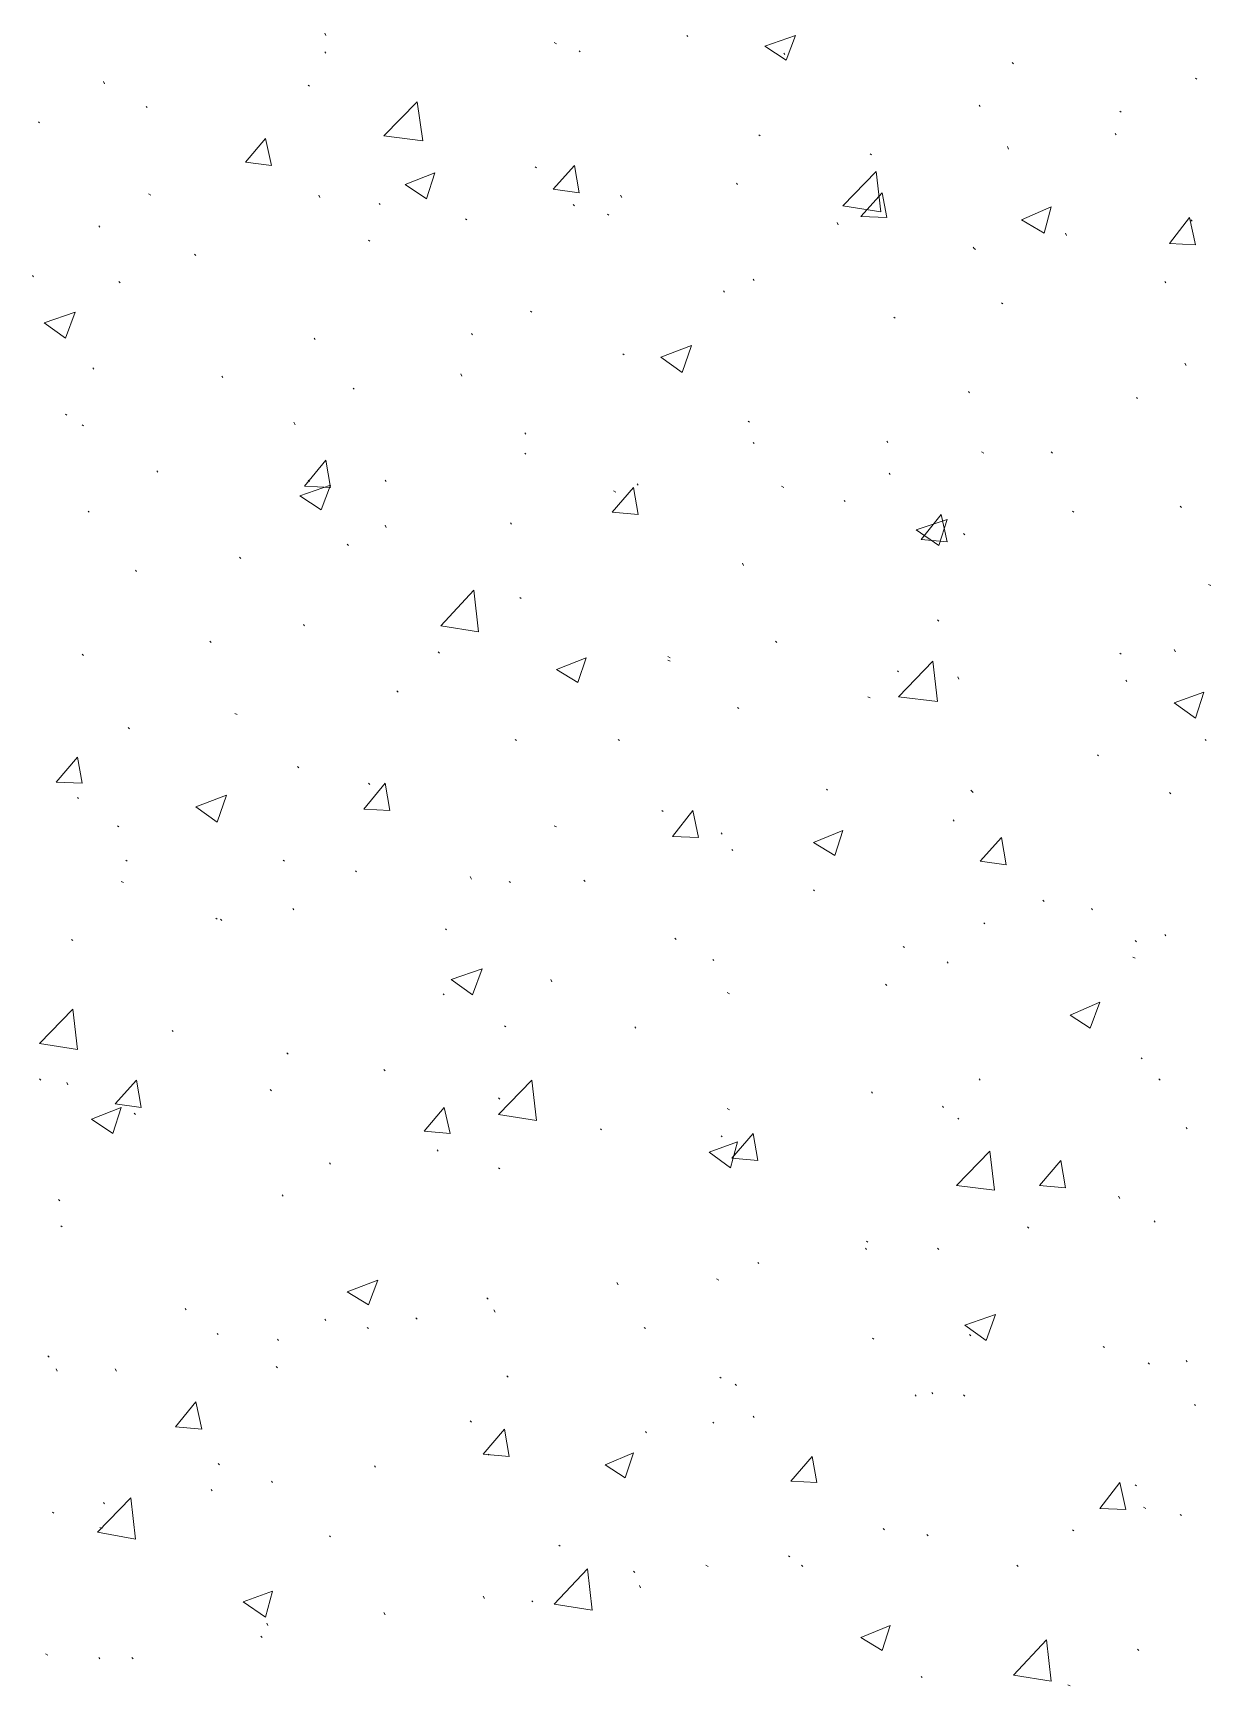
# Model space of a CAD drawing. Header units: millimetres. Extents: x 2928 to 3112, y 1220 to 1280.
# Drawn here: x 2963.701 to 2965.36, y 1257.591 to 1259.919 of the extents above; entities that cross this region are included whole.
import ezdxf

# ---------------------------------------------------------------- set-up
doc = ezdxf.new("R2010")
doc.units = ezdxf.units.MM

msp = doc.modelspace()

# ---------------------------------------------------------------- linework, layer by layer
at = {"color": 92, "linetype": 'Continuous', "lineweight": 13, "true_color": 0x00b800}
for points in [[(2964.11331, 1259.91555), (2964.11164, 1259.91889), (2964.11164, 1259.91889)], [(2964.43831, 1259.90389), (2964.43498, 1259.90555), (2964.43498, 1259.90555)], [(2964.62332, 1259.91389), (2964.62165, 1259.91555), (2964.62165, 1259.91555)], [(2964.73165, 1259.90055), (2964.77499, 1259.91555), (2964.77499, 1259.91555)], [(2964.76165, 1259.88055), (2964.77499, 1259.91555), (2964.77499, 1259.91555)], [(2964.11331, 1259.89055), (2964.11164, 1259.89222), (2964.11164, 1259.89222)], [(2964.47165, 1259.89222), (2964.46998, 1259.89389), (2964.46998, 1259.89389)], [(2964.73165, 1259.90055), (2964.76165, 1259.88055), (2964.76165, 1259.88055)], [(2964.75999, 1259.88889), (2964.75832, 1259.89055), (2964.75832, 1259.89055)], [(2965.08166, 1259.87555), (2965.07999, 1259.87722), (2965.07999, 1259.87722)], [(2963.80164, 1259.84722), (2963.79997, 1259.85055), (2963.79997, 1259.85055)], [(2964.08998, 1259.84389), (2964.08831, 1259.84555), (2964.08831, 1259.84555)], [(2965.33999, 1259.85389), (2965.33833, 1259.85555), (2965.33833, 1259.85555)], [(2963.86164, 1259.81389), (2963.85997, 1259.81555), (2963.85997, 1259.81555)], [(2964.19498, 1259.77389), (2964.24164, 1259.82222), (2964.24164, 1259.82222)], [(2964.24998, 1259.76722), (2964.24164, 1259.82222), (2964.24164, 1259.82222)], [(2965.03499, 1259.81555), (2965.03332, 1259.81722), (2965.03332, 1259.81722)], [(2963.70997, 1259.79222), (2963.7083, 1259.79389), (2963.7083, 1259.79389)], [(2965.23333, 1259.80722), (2965.23166, 1259.80889), (2965.23166, 1259.80889)], [(2963.99997, 1259.73722), (2964.02831, 1259.77055), (2964.02831, 1259.77055)], [(2964.03664, 1259.73222), (2964.02831, 1259.77055), (2964.02831, 1259.77055)], [(2964.19498, 1259.77389), (2964.24998, 1259.76722), (2964.24998, 1259.76722)], [(2964.72498, 1259.77389), (2964.72332, 1259.77555), (2964.72332, 1259.77555)], [(2965.22666, 1259.77555), (2965.22499, 1259.77722), (2965.22499, 1259.77722)], [(2964.88165, 1259.74722), (2964.87999, 1259.74889), (2964.87999, 1259.74889)], [(2965.07499, 1259.75555), (2965.07332, 1259.75889), (2965.07332, 1259.75889)], [(2963.99997, 1259.73722), (2964.03664, 1259.73222), (2964.03664, 1259.73222)], [(2964.22498, 1259.70555), (2964.26665, 1259.72222), (2964.26665, 1259.72222)], [(2964.25498, 1259.68555), (2964.26665, 1259.72222), (2964.26665, 1259.72222)], [(2964.40998, 1259.72888), (2964.40831, 1259.73055), (2964.40831, 1259.73055)], [(2964.43331, 1259.69888), (2964.46331, 1259.73222), (2964.46331, 1259.73222)], [(2964.46998, 1259.69388), (2964.46331, 1259.73222), (2964.46331, 1259.73222)], [(2964.84165, 1259.67555), (2964.88832, 1259.72388), (2964.88832, 1259.72388)], [(2964.89499, 1259.66722), (2964.88832, 1259.72388), (2964.88832, 1259.72388)], [(2964.22498, 1259.70555), (2964.25498, 1259.68555), (2964.25498, 1259.68555)], [(2964.43331, 1259.69888), (2964.46998, 1259.69388), (2964.46998, 1259.69388)], [(2964.69332, 1259.70555), (2964.69165, 1259.70722), (2964.69165, 1259.70722)], [(2964.86665, 1259.66055), (2964.89665, 1259.69388), (2964.89665, 1259.69388)], [(2964.90332, 1259.65888), (2964.89665, 1259.69388), (2964.89665, 1259.69388)], [(2963.86664, 1259.69055), (2963.86331, 1259.69222), (2963.86331, 1259.69222)], [(2964.10498, 1259.68722), (2964.10331, 1259.69055), (2964.10331, 1259.69055)], [(2964.18998, 1259.67722), (2964.18831, 1259.67888), (2964.18831, 1259.67888)], [(2964.46331, 1259.67555), (2964.46165, 1259.67722), (2964.46165, 1259.67722)], [(2964.52998, 1259.68722), (2964.52832, 1259.69055), (2964.52832, 1259.69055)], [(2964.84165, 1259.67555), (2964.89499, 1259.66722), (2964.89499, 1259.66722)], [(2965.09332, 1259.65555), (2965.13499, 1259.67388), (2965.13499, 1259.67388)], [(2965.12499, 1259.63722), (2965.13499, 1259.67388), (2965.13499, 1259.67388)], [(2963.79497, 1259.64555), (2963.7933, 1259.64722), (2963.7933, 1259.64722)], [(2964.31165, 1259.65555), (2964.30998, 1259.65722), (2964.30998, 1259.65722)], [(2964.51165, 1259.66222), (2964.50998, 1259.66388), (2964.50998, 1259.66388)], [(2964.83499, 1259.64888), (2964.83332, 1259.65222), (2964.83332, 1259.65222)], [(2964.86665, 1259.66055), (2964.90332, 1259.65888), (2964.90332, 1259.65888)], [(2965.09332, 1259.65555), (2965.12499, 1259.63722), (2965.12499, 1259.63722)], [(2965.30166, 1259.62222), (2965.32999, 1259.65888), (2965.32999, 1259.65888)], [(2965.33833, 1259.62055), (2965.32999, 1259.65888), (2965.32999, 1259.65888)], [(2965.33333, 1259.65388), (2965.33166, 1259.65555), (2965.33166, 1259.65555)], [(2964.17498, 1259.62555), (2964.17331, 1259.62722), (2964.17331, 1259.62722)], [(2965.15666, 1259.63388), (2965.15499, 1259.63722), (2965.15499, 1259.63722)], [(2963.92997, 1259.60555), (2963.92831, 1259.60722), (2963.92831, 1259.60722)], [(2965.02666, 1259.61555), (2965.02499, 1259.61722), (2965.02499, 1259.61722)], [(2965.02832, 1259.61388), (2965.02666, 1259.61555), (2965.02666, 1259.61555)], [(2965.30166, 1259.62222), (2965.33833, 1259.62055), (2965.33833, 1259.62055)], [(2963.70164, 1259.57555), (2963.69997, 1259.57722), (2963.69997, 1259.57722)], [(2963.82331, 1259.56722), (2963.82164, 1259.56888), (2963.82164, 1259.56888)], [(2964.67498, 1259.55388), (2964.67332, 1259.55555), (2964.67332, 1259.55555)], [(2964.71665, 1259.57055), (2964.71498, 1259.57222), (2964.71498, 1259.57222)], [(2965.29666, 1259.56722), (2965.29499, 1259.56888), (2965.29499, 1259.56888)], [(2965.06666, 1259.53722), (2965.06499, 1259.53888), (2965.06499, 1259.53888)], [(2963.71664, 1259.51055), (2963.75997, 1259.52555), (2963.75997, 1259.52555)], [(2963.71664, 1259.51055), (2963.74664, 1259.48888), (2963.74664, 1259.48888)], [(2963.74664, 1259.48888), (2963.75997, 1259.52555), (2963.75997, 1259.52555)], [(2964.40331, 1259.52555), (2964.40165, 1259.52722), (2964.40165, 1259.52722)], [(2964.91499, 1259.51722), (2964.91332, 1259.51888), (2964.91332, 1259.51888)], [(2964.09831, 1259.48721), (2964.09664, 1259.48888), (2964.09664, 1259.48888)], [(2964.31998, 1259.49388), (2964.31831, 1259.49555), (2964.31831, 1259.49555)], [(2964.53332, 1259.46555), (2964.53165, 1259.46721), (2964.53165, 1259.46721)], [(2964.58498, 1259.46221), (2964.62832, 1259.47888), (2964.62832, 1259.47888)], [(2964.58498, 1259.46221), (2964.61498, 1259.44055), (2964.61498, 1259.44055)], [(2964.61498, 1259.44055), (2964.62832, 1259.47888), (2964.62832, 1259.47888)], [(2963.78664, 1259.44555), (2963.78497, 1259.44721), (2963.78497, 1259.44721)], [(2964.30498, 1259.43555), (2964.30331, 1259.43888), (2964.30331, 1259.43888)], [(2965.32499, 1259.45055), (2965.32333, 1259.45388), (2965.32333, 1259.45388)], [(2963.96831, 1259.43388), (2963.96664, 1259.43555), (2963.96664, 1259.43555)], [(2964.15331, 1259.41721), (2964.15164, 1259.41888), (2964.15164, 1259.41888)], [(2965.01999, 1259.41221), (2965.01832, 1259.41388), (2965.01832, 1259.41388)], [(2965.25666, 1259.40388), (2965.25499, 1259.40555), (2965.25499, 1259.40555)], [(2963.7483, 1259.38055), (2963.74664, 1259.38221), (2963.74664, 1259.38221)], [(2963.77164, 1259.36555), (2963.76997, 1259.36721), (2963.76997, 1259.36721)], [(2964.06998, 1259.36721), (2964.06831, 1259.37055), (2964.06831, 1259.37055)], [(2964.70998, 1259.37055), (2964.70832, 1259.37221), (2964.70832, 1259.37221)], [(2964.39498, 1259.35388), (2964.39331, 1259.35555), (2964.39331, 1259.35555)], [(2964.90499, 1259.34221), (2964.90332, 1259.34388), (2964.90332, 1259.34388)], [(2964.39498, 1259.32555), (2964.39331, 1259.32721), (2964.39331, 1259.32721)], [(2964.71665, 1259.34055), (2964.71498, 1259.34221), (2964.71498, 1259.34221)], [(2965.03999, 1259.32721), (2965.03666, 1259.32888), (2965.03666, 1259.32888)], [(2965.13666, 1259.32721), (2965.13499, 1259.32888), (2965.13499, 1259.32888)], [(2963.87664, 1259.30055), (2963.87497, 1259.30221), (2963.87497, 1259.30221)], [(2964.08331, 1259.28055), (2964.11331, 1259.31721), (2964.11331, 1259.31721)], [(2964.11998, 1259.27888), (2964.11331, 1259.31721), (2964.11331, 1259.31721)], [(2964.90832, 1259.29721), (2964.90665, 1259.29888), (2964.90665, 1259.29888)], [(2964.07664, 1259.26721), (2964.11998, 1259.28221), (2964.11998, 1259.28221)], [(2964.08331, 1259.28055), (2964.11998, 1259.27888), (2964.11998, 1259.27888)], [(2964.08998, 1259.28721), (2964.08831, 1259.28888), (2964.08831, 1259.28888)], [(2964.10664, 1259.24721), (2964.11998, 1259.28221), (2964.11998, 1259.28221)], [(2964.19831, 1259.28721), (2964.19664, 1259.28888), (2964.19664, 1259.28888)], [(2964.51665, 1259.24388), (2964.54665, 1259.27888), (2964.54665, 1259.27888)], [(2964.52165, 1259.27221), (2964.51832, 1259.27388), (2964.51832, 1259.27388)], [(2964.55332, 1259.24054), (2964.54665, 1259.27888), (2964.54665, 1259.27888)], [(2964.55332, 1259.28221), (2964.55165, 1259.28388), (2964.55165, 1259.28388)], [(2964.75832, 1259.27888), (2964.75499, 1259.28055), (2964.75499, 1259.28055)], [(2964.07664, 1259.26721), (2964.10664, 1259.24721), (2964.10664, 1259.24721)], [(2964.84499, 1259.25888), (2964.84332, 1259.26054), (2964.84332, 1259.26054)], [(2965.31833, 1259.25054), (2965.31666, 1259.25221), (2965.31666, 1259.25221)], [(2963.77997, 1259.24388), (2963.7783, 1259.24554), (2963.7783, 1259.24554)], [(2964.37498, 1259.22721), (2964.37331, 1259.22888), (2964.37331, 1259.22888)], [(2964.51665, 1259.24388), (2964.55332, 1259.24054), (2964.55332, 1259.24054)], [(2964.94499, 1259.21888), (2964.98832, 1259.23388), (2964.98832, 1259.23388)], [(2964.95165, 1259.20554), (2964.97999, 1259.24054), (2964.97999, 1259.24054)], [(2964.97666, 1259.19721), (2964.98832, 1259.23388), (2964.98832, 1259.23388)], [(2964.98832, 1259.20221), (2964.97999, 1259.24054), (2964.97999, 1259.24054)], [(2965.16666, 1259.24388), (2965.16499, 1259.24554), (2965.16499, 1259.24554)], [(2964.19831, 1259.22221), (2964.19664, 1259.22554), (2964.19664, 1259.22554)], [(2964.94499, 1259.21888), (2964.97666, 1259.19721), (2964.97666, 1259.19721)], [(2964.95165, 1259.20554), (2964.98832, 1259.20221), (2964.98832, 1259.20221)], [(2965.01332, 1259.21221), (2965.01166, 1259.21388), (2965.01166, 1259.21388)], [(2964.14498, 1259.19721), (2964.14331, 1259.19888), (2964.14331, 1259.19888)], [(2963.84664, 1259.16054), (2963.84497, 1259.16221), (2963.84497, 1259.16221)], [(2963.99331, 1259.17888), (2963.99164, 1259.18054), (2963.99164, 1259.18054)], [(2964.70165, 1259.16888), (2964.69998, 1259.17221), (2964.69998, 1259.17221)], [(2965.35999, 1259.14054), (2965.35666, 1259.14221), (2965.35666, 1259.14221)], [(2964.27498, 1259.08388), (2964.32165, 1259.13388), (2964.32165, 1259.13388)], [(2964.32831, 1259.07554), (2964.32165, 1259.13388), (2964.32165, 1259.13388)], [(2964.38831, 1259.12221), (2964.38665, 1259.12388), (2964.38665, 1259.12388)], [(2964.97666, 1259.09054), (2964.97499, 1259.09221), (2964.97499, 1259.09221)], [(2964.08331, 1259.08388), (2964.08164, 1259.08554), (2964.08164, 1259.08554)], [(2964.27498, 1259.08388), (2964.32831, 1259.07554), (2964.32831, 1259.07554)], [(2963.77164, 1259.04221), (2963.76997, 1259.04388), (2963.76997, 1259.04388)], [(2963.95164, 1259.06054), (2963.94997, 1259.06221), (2963.94997, 1259.06221)], [(2964.27331, 1259.04554), (2964.27165, 1259.04721), (2964.27165, 1259.04721)], [(2964.74832, 1259.06054), (2964.74665, 1259.06221), (2964.74665, 1259.06221)], [(2965.23333, 1259.04388), (2965.23166, 1259.04554), (2965.23166, 1259.04554)], [(2965.30999, 1259.04721), (2965.30833, 1259.05054), (2965.30833, 1259.05054)], [(2964.43831, 1259.02221), (2964.47998, 1259.03888), (2964.47998, 1259.03888)], [(2964.43831, 1259.02221), (2964.46831, 1259.00387), (2964.46831, 1259.00387)], [(2964.46831, 1259.00387), (2964.47998, 1259.03888), (2964.47998, 1259.03888)], [(2964.59832, 1259.03888), (2964.59498, 1259.04054), (2964.59498, 1259.04054)], [(2964.59832, 1259.03388), (2964.59498, 1259.03554), (2964.59498, 1259.03554)], [(2964.91999, 1259.01887), (2964.91832, 1259.02054), (2964.91832, 1259.02054)], [(2964.91999, 1258.98387), (2964.96832, 1259.03388), (2964.96832, 1259.03388)], [(2964.97499, 1258.97721), (2964.96832, 1259.03388), (2964.96832, 1259.03388)], [(2965.00499, 1259.00887), (2965.00332, 1259.01221), (2965.00332, 1259.01221)], [(2965.24166, 1259.00554), (2965.23999, 1259.00721), (2965.23999, 1259.00721)], [(2964.21498, 1258.99054), (2964.21331, 1258.99221), (2964.21331, 1258.99221)], [(2964.87999, 1258.98221), (2964.87665, 1258.98387), (2964.87665, 1258.98387)], [(2964.91999, 1258.98387), (2964.97499, 1258.97721), (2964.97499, 1258.97721)], [(2965.30833, 1258.97554), (2965.34999, 1258.99054), (2965.34999, 1258.99054)], [(2965.30833, 1258.97554), (2965.33833, 1258.95387), (2965.33833, 1258.95387)], [(2965.33833, 1258.95387), (2965.34999, 1258.99054), (2965.34999, 1258.99054)], [(2963.98831, 1258.95887), (2963.98497, 1258.96054), (2963.98497, 1258.96054)], [(2964.69498, 1258.96721), (2964.69332, 1258.96887), (2964.69332, 1258.96887)], [(2963.83664, 1258.93887), (2963.83497, 1258.94054), (2963.83497, 1258.94054)], [(2964.38165, 1258.92221), (2964.37998, 1258.92387), (2964.37998, 1258.92387)], [(2964.52665, 1258.92221), (2964.52498, 1258.92387), (2964.52498, 1258.92387)], [(2965.20166, 1258.90054), (2965.19999, 1258.90221), (2965.19999, 1258.90221)], [(2965.35333, 1258.92221), (2965.35166, 1258.92387), (2965.35166, 1258.92387)], [(2963.7333, 1258.86387), (2963.7633, 1258.89887), (2963.7633, 1258.89887)], [(2963.76997, 1258.86221), (2963.7633, 1258.89887), (2963.7633, 1258.89887)], [(2964.07498, 1258.88387), (2964.07331, 1258.88554), (2964.07331, 1258.88554)], [(2963.7333, 1258.86387), (2963.76997, 1258.86221), (2963.76997, 1258.86221)], [(2964.16664, 1258.82554), (2964.19664, 1258.86221), (2964.19664, 1258.86221)], [(2964.17498, 1258.86054), (2964.17331, 1258.86221), (2964.17331, 1258.86221)], [(2964.20331, 1258.82387), (2964.19664, 1258.86221), (2964.19664, 1258.86221)], [(2963.76497, 1258.84054), (2963.7633, 1258.84221), (2963.7633, 1258.84221)], [(2963.92997, 1258.82887), (2963.97331, 1258.84554), (2963.97331, 1258.84554)], [(2963.95997, 1258.80721), (2963.97331, 1258.84554), (2963.97331, 1258.84554)], [(2964.81999, 1258.85221), (2964.81832, 1258.85387), (2964.81832, 1258.85387)], [(2965.02499, 1258.84887), (2965.02166, 1258.85221), (2965.02166, 1258.85221)], [(2965.30333, 1258.84721), (2965.30166, 1258.84887), (2965.30166, 1258.84887)], [(2963.92997, 1258.82887), (2963.95997, 1258.80721), (2963.95997, 1258.80721)], [(2964.16664, 1258.82554), (2964.20331, 1258.82387), (2964.20331, 1258.82387)], [(2964.58832, 1258.82221), (2964.58665, 1258.82387), (2964.58665, 1258.82387)], [(2964.60165, 1258.7872), (2964.62998, 1258.82387), (2964.62998, 1258.82387)], [(2964.63832, 1258.78554), (2964.62998, 1258.82387), (2964.62998, 1258.82387)], [(2964.99832, 1258.80887), (2964.99666, 1258.81054), (2964.99666, 1258.81054)], [(2963.82164, 1258.80054), (2963.81997, 1258.80221), (2963.81997, 1258.80221)], [(2964.43831, 1258.80054), (2964.43498, 1258.80221), (2964.43498, 1258.80221)], [(2964.60165, 1258.7872), (2964.63832, 1258.78554), (2964.63832, 1258.78554)], [(2964.67165, 1258.79054), (2964.66998, 1258.7922), (2964.66998, 1258.7922)], [(2964.79999, 1258.77887), (2964.84165, 1258.79554), (2964.84165, 1258.79554)], [(2964.82999, 1258.76054), (2964.84165, 1258.79554), (2964.84165, 1258.79554)], [(2965.03499, 1258.7522), (2965.06499, 1258.78554), (2965.06499, 1258.78554)], [(2965.07166, 1258.7472), (2965.06499, 1258.78554), (2965.06499, 1258.78554)], [(2964.68665, 1258.7672), (2964.68498, 1258.76887), (2964.68498, 1258.76887)], [(2964.79999, 1258.77887), (2964.82999, 1258.76054), (2964.82999, 1258.76054)], [(2963.83331, 1258.7522), (2963.83164, 1258.75387), (2963.83164, 1258.75387)], [(2964.05498, 1258.7522), (2964.05331, 1258.75387), (2964.05331, 1258.75387)], [(2964.15664, 1258.7372), (2964.15498, 1258.73887), (2964.15498, 1258.73887)], [(2965.03499, 1258.7522), (2965.07166, 1258.7472), (2965.07166, 1258.7472)], [(2963.82831, 1258.7222), (2963.82497, 1258.72387), (2963.82497, 1258.72387)], [(2964.31831, 1258.7272), (2964.31665, 1258.73054), (2964.31665, 1258.73054)], [(2964.37331, 1258.7222), (2964.37165, 1258.72387), (2964.37165, 1258.72387)], [(2964.47831, 1258.72387), (2964.47665, 1258.72554), (2964.47665, 1258.72554)], [(2964.80165, 1258.71054), (2964.79999, 1258.7122), (2964.79999, 1258.7122)], [(2965.12499, 1258.69554), (2965.12332, 1258.6972), (2965.12332, 1258.6972)], [(2963.95997, 1258.67054), (2963.95831, 1258.6722), (2963.95831, 1258.6722)], [(2963.96664, 1258.66887), (2963.96497, 1258.67054), (2963.96497, 1258.67054)], [(2964.06831, 1258.68387), (2964.06664, 1258.68554), (2964.06664, 1258.68554)], [(2965.19332, 1258.68387), (2965.19166, 1258.68554), (2965.19166, 1258.68554)], [(2964.28331, 1258.65554), (2964.28165, 1258.6572), (2964.28165, 1258.6572)], [(2965.04166, 1258.66387), (2965.03999, 1258.66554), (2965.03999, 1258.66554)], [(2965.29666, 1258.6472), (2965.29499, 1258.64887), (2965.29499, 1258.64887)], [(2963.75664, 1258.64054), (2963.75497, 1258.6422), (2963.75497, 1258.6422)], [(2964.60665, 1258.6422), (2964.60498, 1258.64387), (2964.60498, 1258.64387)], [(2964.92832, 1258.63054), (2964.92665, 1258.6322), (2964.92665, 1258.6322)], [(2965.25499, 1258.63887), (2965.25333, 1258.64054), (2965.25333, 1258.64054)], [(2964.28998, 1258.58554), (2964.33331, 1258.60054), (2964.33331, 1258.60054)], [(2964.31998, 1258.56387), (2964.33331, 1258.60054), (2964.33331, 1258.60054)], [(2964.65998, 1258.6122), (2964.65832, 1258.61387), (2964.65832, 1258.61387)], [(2964.98999, 1258.60887), (2964.98832, 1258.61054), (2964.98832, 1258.61054)], [(2965.25333, 1258.61554), (2965.24999, 1258.6172), (2965.24999, 1258.6172)], [(2964.28998, 1258.58554), (2964.31998, 1258.56387), (2964.31998, 1258.56387)], [(2964.43165, 1258.5822), (2964.42998, 1258.58554), (2964.42998, 1258.58554)], [(2964.90332, 1258.5772), (2964.90165, 1258.57887), (2964.90165, 1258.57887)], [(2964.27998, 1258.56387), (2964.27831, 1258.56554), (2964.27831, 1258.56554)], [(2964.68165, 1258.56554), (2964.67832, 1258.5672), (2964.67832, 1258.5672)], [(2965.16166, 1258.53553), (2965.20333, 1258.55387), (2965.20333, 1258.55387)], [(2965.18999, 1258.5172), (2965.20333, 1258.55387), (2965.20333, 1258.55387)], [(2963.70997, 1258.49553), (2963.75664, 1258.54387), (2963.75664, 1258.54387)], [(2963.7633, 1258.4872), (2963.75664, 1258.54387), (2963.75664, 1258.54387)], [(2965.16166, 1258.53553), (2965.18999, 1258.5172), (2965.18999, 1258.5172)], [(2963.89831, 1258.5122), (2963.89664, 1258.51387), (2963.89664, 1258.51387)], [(2964.36665, 1258.51887), (2964.36498, 1258.52053), (2964.36498, 1258.52053)], [(2964.54998, 1258.5172), (2964.54832, 1258.51887), (2964.54832, 1258.51887)], [(2963.70997, 1258.49553), (2963.7633, 1258.4872), (2963.7633, 1258.4872)], [(2964.05998, 1258.48053), (2964.05831, 1258.4822), (2964.05831, 1258.4822)], [(2964.19664, 1258.4572), (2964.19498, 1258.45887), (2964.19498, 1258.45887)], [(2965.26333, 1258.47387), (2965.26166, 1258.47553), (2965.26166, 1258.47553)], [(2963.71164, 1258.44387), (2963.70997, 1258.44553), (2963.70997, 1258.44553)], [(2963.74997, 1258.4372), (2963.7483, 1258.44053), (2963.7483, 1258.44053)], [(2963.81664, 1258.41053), (2963.84664, 1258.44387), (2963.84664, 1258.44387)], [(2963.85331, 1258.40553), (2963.84664, 1258.44387), (2963.84664, 1258.44387)], [(2964.35665, 1258.39553), (2964.40331, 1258.44387), (2964.40331, 1258.44387)], [(2964.40998, 1258.3872), (2964.40331, 1258.44387), (2964.40331, 1258.44387)], [(2965.03499, 1258.44387), (2965.03332, 1258.44553), (2965.03332, 1258.44553)], [(2965.28833, 1258.44387), (2965.28666, 1258.44553), (2965.28666, 1258.44553)], [(2964.03664, 1258.42887), (2964.03498, 1258.43053), (2964.03498, 1258.43053)], [(2964.35831, 1258.4172), (2964.35665, 1258.41887), (2964.35665, 1258.41887)], [(2964.88332, 1258.42553), (2964.88165, 1258.4272), (2964.88165, 1258.4272)], [(2963.7833, 1258.38887), (2963.82497, 1258.40553), (2963.82497, 1258.40553)], [(2963.81331, 1258.36887), (2963.82497, 1258.40553), (2963.82497, 1258.40553)], [(2963.81664, 1258.41053), (2963.85331, 1258.40553), (2963.85331, 1258.40553)], [(2963.84497, 1258.39553), (2963.84331, 1258.3972), (2963.84331, 1258.3972)], [(2964.25164, 1258.3722), (2964.27998, 1258.40553), (2964.27998, 1258.40553)], [(2964.28831, 1258.36887), (2964.27998, 1258.40553), (2964.27998, 1258.40553)], [(2964.35665, 1258.39553), (2964.40998, 1258.3872), (2964.40998, 1258.3872)], [(2964.68165, 1258.4022), (2964.67832, 1258.40387), (2964.67832, 1258.40387)], [(2964.98332, 1258.40553), (2964.98166, 1258.4072), (2964.98166, 1258.4072)], [(2965.00499, 1258.38887), (2965.00332, 1258.39053), (2965.00332, 1258.39053)], [(2963.7833, 1258.38887), (2963.81331, 1258.36887), (2963.81331, 1258.36887)], [(2964.25164, 1258.3722), (2964.28831, 1258.36887), (2964.28831, 1258.36887)], [(2964.50165, 1258.37387), (2964.49998, 1258.37553), (2964.49998, 1258.37553)], [(2964.68498, 1258.33387), (2964.71498, 1258.36887), (2964.71498, 1258.36887)], [(2964.72165, 1258.33053), (2964.71498, 1258.36887), (2964.71498, 1258.36887)], [(2965.32666, 1258.37553), (2965.32499, 1258.3772), (2965.32499, 1258.3772)], [(2964.27165, 1258.34387), (2964.26998, 1258.34553), (2964.26998, 1258.34553)], [(2964.65332, 1258.3422), (2964.69332, 1258.3572), (2964.69332, 1258.3572)], [(2964.67165, 1258.36387), (2964.66998, 1258.36553), (2964.66998, 1258.36553)], [(2964.68332, 1258.32053), (2964.69332, 1258.3572), (2964.69332, 1258.3572)], [(2965.00166, 1258.29553), (2965.04832, 1258.34387), (2965.04832, 1258.34387)], [(2965.05499, 1258.28886), (2965.04832, 1258.34387), (2965.04832, 1258.34387)], [(2964.11998, 1258.32553), (2964.11831, 1258.3272), (2964.11831, 1258.3272)], [(2964.35831, 1258.31886), (2964.35665, 1258.32053), (2964.35665, 1258.32053)], [(2964.65332, 1258.3422), (2964.68332, 1258.32053), (2964.68332, 1258.32053)], [(2964.68498, 1258.33387), (2964.72165, 1258.33053), (2964.72165, 1258.33053)], [(2965.11832, 1258.29553), (2965.14832, 1258.33053), (2965.14832, 1258.33053)], [(2965.15499, 1258.2922), (2965.14832, 1258.33053), (2965.14832, 1258.33053)], [(2963.7383, 1258.27386), (2963.73664, 1258.27553), (2963.73664, 1258.27553)], [(2964.05331, 1258.28053), (2964.05164, 1258.2822), (2964.05164, 1258.2822)], [(2965.00166, 1258.29553), (2965.05499, 1258.28886), (2965.05499, 1258.28886)], [(2965.11832, 1258.29553), (2965.15499, 1258.2922), (2965.15499, 1258.2922)], [(2965.23166, 1258.2772), (2965.22999, 1258.28053), (2965.22999, 1258.28053)], [(2963.74164, 1258.2372), (2963.73997, 1258.23886), (2963.73997, 1258.23886)], [(2965.10332, 1258.23553), (2965.10166, 1258.2372), (2965.10166, 1258.2372)], [(2965.28166, 1258.24386), (2965.27999, 1258.24553), (2965.27999, 1258.24553)], [(2964.87499, 1258.20553), (2964.87332, 1258.2072), (2964.87332, 1258.2072)], [(2964.87665, 1258.21553), (2964.87499, 1258.2172), (2964.87499, 1258.2172)], [(2964.97666, 1258.20553), (2964.97499, 1258.2072), (2964.97499, 1258.2072)], [(2964.72332, 1258.18553), (2964.72165, 1258.1872), (2964.72165, 1258.1872)], [(2964.14331, 1258.14553), (2964.18664, 1258.1622), (2964.18664, 1258.1622)], [(2964.17331, 1258.1272), (2964.18664, 1258.1622), (2964.18664, 1258.1622)], [(2964.52498, 1258.15553), (2964.52332, 1258.15886), (2964.52332, 1258.15886)], [(2964.66665, 1258.1622), (2964.66332, 1258.16386), (2964.66332, 1258.16386)], [(2964.14331, 1258.14553), (2964.17331, 1258.1272), (2964.17331, 1258.1272)], [(2964.34165, 1258.13553), (2964.33998, 1258.1372), (2964.33998, 1258.1372)], [(2963.91664, 1258.12053), (2963.91497, 1258.1222), (2963.91497, 1258.1222)], [(2964.35165, 1258.1172), (2964.34998, 1258.12053), (2964.34998, 1258.12053)], [(2965.01332, 1258.09886), (2965.05666, 1258.11386), (2965.05666, 1258.11386)], [(2965.04332, 1258.07719), (2965.05666, 1258.11386), (2965.05666, 1258.11386)], [(2963.96164, 1258.08553), (2963.95997, 1258.08719), (2963.95997, 1258.08719)], [(2964.11331, 1258.10553), (2964.11164, 1258.1072), (2964.11164, 1258.1072)], [(2964.17331, 1258.09386), (2964.17164, 1258.09553), (2964.17164, 1258.09553)], [(2964.24164, 1258.1072), (2964.23998, 1258.10886), (2964.23998, 1258.10886)], [(2964.56332, 1258.09386), (2964.56165, 1258.09553), (2964.56165, 1258.09553)], [(2965.01332, 1258.09886), (2965.04332, 1258.07719), (2965.04332, 1258.07719)], [(2964.04664, 1258.07719), (2964.04498, 1258.07886), (2964.04498, 1258.07886)], [(2964.88499, 1258.07886), (2964.88332, 1258.08053), (2964.88332, 1258.08053)], [(2965.02166, 1258.08386), (2965.01999, 1258.08553), (2965.01999, 1258.08553)], [(2965.20999, 1258.06719), (2965.20833, 1258.06886), (2965.20833, 1258.06886)], [(2963.7233, 1258.05386), (2963.72164, 1258.05553), (2963.72164, 1258.05553)], [(2964.04498, 1258.03886), (2964.04331, 1258.04053), (2964.04331, 1258.04053)], [(2965.27333, 1258.04386), (2965.27166, 1258.04553), (2965.27166, 1258.04553)], [(2965.32666, 1258.04719), (2965.32499, 1258.04886), (2965.32499, 1258.04886)], [(2963.73497, 1258.03386), (2963.7333, 1258.03719), (2963.7333, 1258.03719)], [(2963.81831, 1258.03386), (2963.81664, 1258.03719), (2963.81664, 1258.03719)], [(2964.36998, 1258.02553), (2964.36831, 1258.02719), (2964.36831, 1258.02719)], [(2964.66998, 1258.02386), (2964.66832, 1258.02553), (2964.66832, 1258.02553)], [(2964.69165, 1258.01386), (2964.68998, 1258.01553), (2964.68998, 1258.01553)], [(2964.94499, 1257.99886), (2964.94332, 1258.00053), (2964.94332, 1258.00053)], [(2964.96832, 1258.00219), (2964.96666, 1258.00386), (2964.96666, 1258.00386)], [(2965.01332, 1257.99886), (2965.01166, 1258.00053), (2965.01166, 1258.00053)], [(2963.90164, 1257.95553), (2963.92997, 1257.99053), (2963.92997, 1257.99053)], [(2963.93831, 1257.95219), (2963.92997, 1257.99053), (2963.92997, 1257.99053)], [(2964.71665, 1257.96886), (2964.71498, 1257.97053), (2964.71498, 1257.97053)], [(2965.33833, 1257.98553), (2965.33666, 1257.98719), (2965.33666, 1257.98719)], [(2963.90164, 1257.95553), (2963.93831, 1257.95219), (2963.93831, 1257.95219)], [(2964.31831, 1257.96219), (2964.31665, 1257.96386), (2964.31665, 1257.96386)], [(2964.33498, 1257.91719), (2964.36498, 1257.95219), (2964.36498, 1257.95219)], [(2964.37165, 1257.91386), (2964.36498, 1257.95219), (2964.36498, 1257.95219)], [(2964.56498, 1257.94719), (2964.56332, 1257.94886), (2964.56332, 1257.94886)], [(2964.65998, 1257.96053), (2964.65832, 1257.96219), (2964.65832, 1257.96219)], [(2963.96331, 1257.90219), (2963.96164, 1257.90386), (2963.96164, 1257.90386)], [(2964.18331, 1257.89886), (2964.18164, 1257.90053), (2964.18164, 1257.90053)], [(2964.33498, 1257.91719), (2964.37165, 1257.91386), (2964.37165, 1257.91386)], [(2964.34331, 1257.91553), (2964.34165, 1257.91719), (2964.34165, 1257.91719)], [(2964.50665, 1257.90219), (2964.54665, 1257.91886), (2964.54665, 1257.91886)], [(2964.50665, 1257.90219), (2964.53498, 1257.88386), (2964.53498, 1257.88386)], [(2964.53498, 1257.88386), (2964.54665, 1257.91886), (2964.54665, 1257.91886)], [(2964.76832, 1257.87886), (2964.79832, 1257.91386), (2964.79832, 1257.91386)], [(2964.80499, 1257.87719), (2964.79832, 1257.91386), (2964.79832, 1257.91386)], [(2964.03831, 1257.87719), (2964.03664, 1257.87886), (2964.03664, 1257.87886)], [(2964.76832, 1257.87886), (2964.80499, 1257.87719), (2964.80499, 1257.87719)], [(2965.20333, 1257.84052), (2965.23166, 1257.87719), (2965.23166, 1257.87719)], [(2965.23999, 1257.83886), (2965.23166, 1257.87719), (2965.23166, 1257.87719)], [(2963.79164, 1257.80719), (2963.83831, 1257.85552), (2963.83831, 1257.85552)], [(2963.84497, 1257.79719), (2963.83831, 1257.85552), (2963.83831, 1257.85552)], [(2963.95331, 1257.86553), (2963.95164, 1257.86719), (2963.95164, 1257.86719)], [(2965.25499, 1257.87219), (2965.25333, 1257.87386), (2965.25333, 1257.87386)], [(2963.72997, 1257.83386), (2963.7283, 1257.83552), (2963.7283, 1257.83552)], [(2963.80164, 1257.84719), (2963.79997, 1257.84886), (2963.79997, 1257.84886)], [(2965.20333, 1257.84052), (2965.23999, 1257.83886), (2965.23999, 1257.83886)], [(2965.26833, 1257.84052), (2965.26499, 1257.84219), (2965.26499, 1257.84219)], [(2965.31833, 1257.83052), (2965.31666, 1257.83219), (2965.31666, 1257.83219)], [(2963.79164, 1257.80719), (2963.84497, 1257.79719), (2963.84497, 1257.79719)], [(2963.79831, 1257.81219), (2963.79497, 1257.81386), (2963.79497, 1257.81386)], [(2964.89999, 1257.81052), (2964.89832, 1257.81219), (2964.89832, 1257.81219)], [(2965.16666, 1257.80886), (2965.16499, 1257.81052), (2965.16499, 1257.81052)], [(2964.11998, 1257.80052), (2964.11831, 1257.80219), (2964.11831, 1257.80219)], [(2964.44331, 1257.78719), (2964.44165, 1257.78886), (2964.44165, 1257.78886)], [(2964.96166, 1257.80219), (2964.95999, 1257.80386), (2964.95999, 1257.80386)], [(2964.65165, 1257.75886), (2964.64832, 1257.76052), (2964.64832, 1257.76052)], [(2964.76665, 1257.77219), (2964.76499, 1257.77386), (2964.76499, 1257.77386)], [(2964.78499, 1257.75886), (2964.78332, 1257.76052), (2964.78332, 1257.76052)], [(2965.08832, 1257.75886), (2965.08666, 1257.76052), (2965.08666, 1257.76052)], [(2964.43498, 1257.70552), (2964.48165, 1257.75552), (2964.48165, 1257.75552)], [(2964.48831, 1257.69719), (2964.48165, 1257.75552), (2964.48165, 1257.75552)], [(2964.54832, 1257.75052), (2964.54665, 1257.75219), (2964.54665, 1257.75219)], [(2963.99664, 1257.70886), (2964.03831, 1257.72386), (2964.03831, 1257.72386)], [(2964.02831, 1257.68719), (2964.03831, 1257.72386), (2964.03831, 1257.72386)], [(2964.33665, 1257.71386), (2964.33498, 1257.71719), (2964.33498, 1257.71719)], [(2964.55665, 1257.72886), (2964.55498, 1257.73219), (2964.55498, 1257.73219)], [(2963.99664, 1257.70886), (2964.02831, 1257.68719), (2964.02831, 1257.68719)], [(2964.19664, 1257.69052), (2964.19498, 1257.69386), (2964.19498, 1257.69386)], [(2964.40498, 1257.70886), (2964.40331, 1257.71052), (2964.40331, 1257.71052)], [(2964.43498, 1257.70552), (2964.48831, 1257.69719), (2964.48831, 1257.69719)], [(2964.03164, 1257.67552), (2964.02998, 1257.67886), (2964.02998, 1257.67886)], [(2964.86665, 1257.65886), (2964.90832, 1257.67552), (2964.90832, 1257.67552)], [(2964.89665, 1257.64052), (2964.90832, 1257.67552), (2964.90832, 1257.67552)], [(2964.02331, 1257.65886), (2964.02164, 1257.66052), (2964.02164, 1257.66052)], [(2964.86665, 1257.65886), (2964.89665, 1257.64052), (2964.89665, 1257.64052)], [(2965.08166, 1257.60552), (2965.12832, 1257.65552), (2965.12832, 1257.65552)], [(2965.13499, 1257.59719), (2965.12832, 1257.65552), (2965.12832, 1257.65552)], [(2963.72164, 1257.63386), (2963.7183, 1257.63552), (2963.7183, 1257.63552)], [(2963.79497, 1257.62885), (2963.7933, 1257.63052), (2963.7933, 1257.63052)], [(2963.84164, 1257.62885), (2963.83997, 1257.63052), (2963.83997, 1257.63052)], [(2965.25833, 1257.64052), (2965.25666, 1257.64219), (2965.25666, 1257.64219)], [(2964.95332, 1257.60219), (2964.95165, 1257.60385), (2964.95165, 1257.60385)], [(2965.08166, 1257.60552), (2965.13499, 1257.59719), (2965.13499, 1257.59719)], [(2965.16166, 1257.59052), (2965.15832, 1257.59219), (2965.15832, 1257.59219)]]:
    msp.add_lwpolyline(points, dxfattribs=at)

doc.saveas('drawing.dxf')
